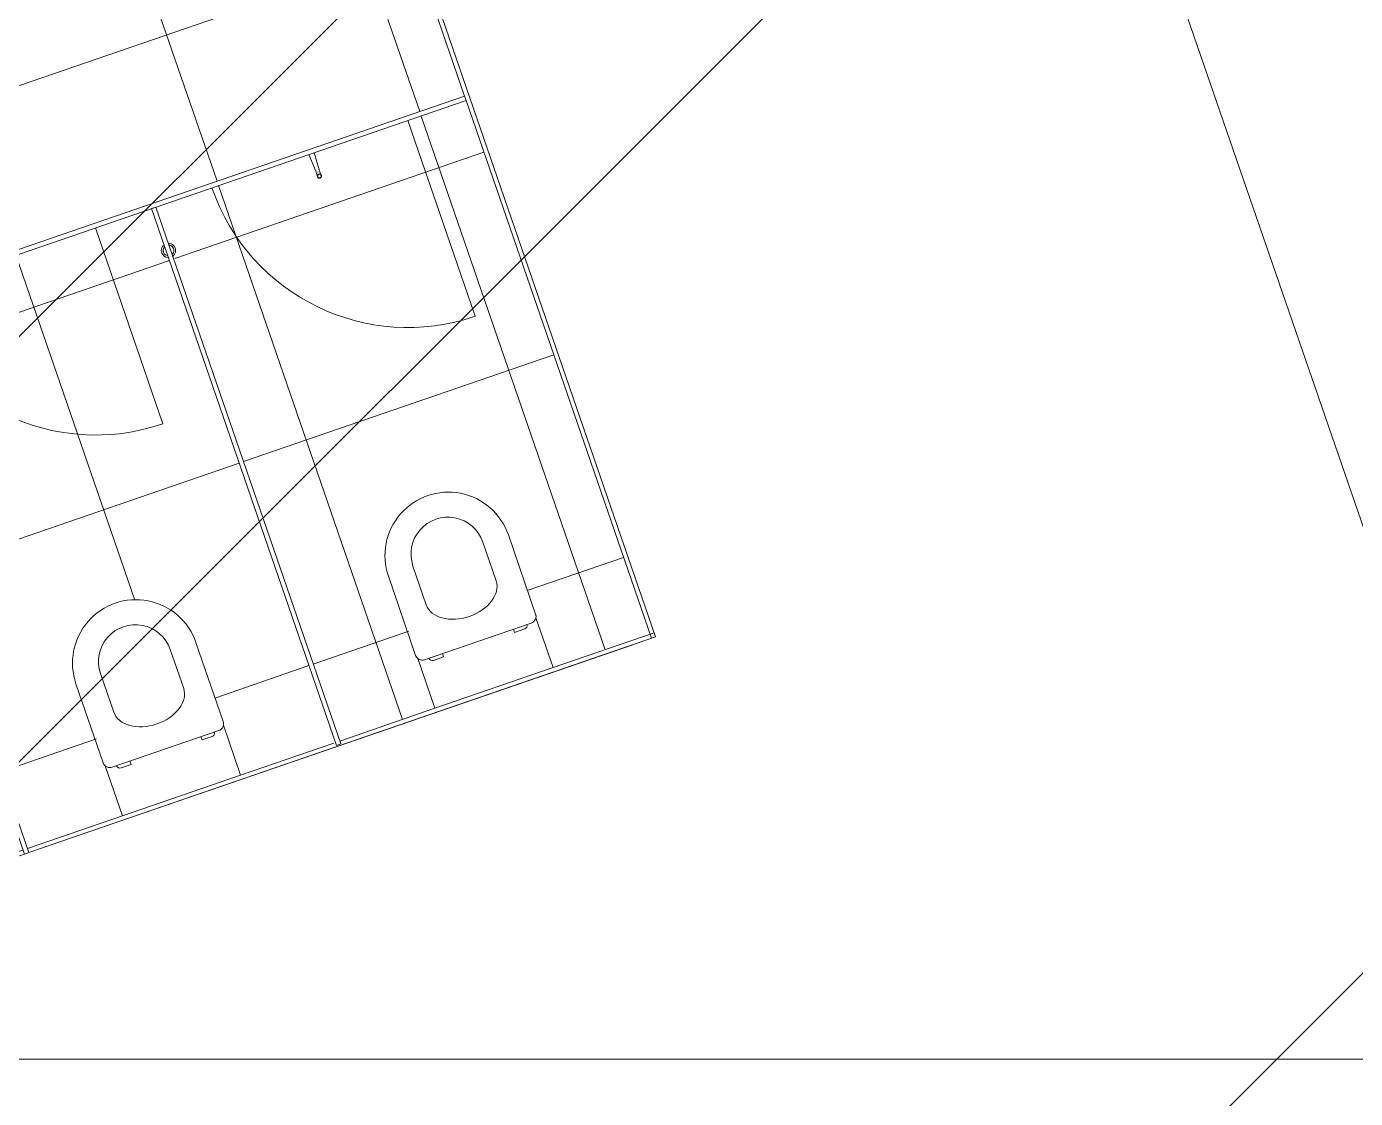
# Model space of a CAD drawing. Header units: millimetres. Extents: x 674 to 609626, y -20132 to 4061356.
# Drawn here: x 445285 to 449005, y 3969737 to 3972739 of the extents above; entities that cross this region are included whole.
import ezdxf

# ---------------------------------------------------------------- set-up
doc = ezdxf.new("R2010")
doc.units = ezdxf.units.MM
for name, color, linetype, lineweight in [('A-000-M_MASS', 13, 'Continuous', 25), ('A-230-H-FLOOR', 190, 'Continuous', 13), ('A-230-M_FLOOR', 192, 'Continuous', 13), ('A-700-M_FFE', 30, 'Continuous', 13), ('M-520-M_DRAINAGE_FW', 2, 'Continuous', 13), ('Z-030-M_GRID', 191, 'Continuous', 13), ('Z-060-M_DETAIL', 92, 'Continuous', 25)]:
    doc.layers.add(name, color=color, linetype=linetype, lineweight=lineweight)

# ---------------------------------------------------------------- blocks, each defined once
blk = doc.blocks.new('WALL_FINISH - M-TIL2 Wall Tile-2622321-S0_021 - ROOF LOADING PLAN')
at = {"layer": 'A-000-M_MASS', "lineweight": 5}
for p, q in [((4960.323275124011, 0), (0, 0)), ((4960.323275123456, -12.00000000020518), (4960.323275124011, 0)), ((1618.340338514298, -12.00000000001841), (3354.033740765561, -12.00000000011541)), ((3367.034033955535, -12.00000000011614), (4960.323275123456, -12.00000000020518))]:
    blk.add_line(p, q, dxfattribs=at)
blk = doc.blocks.new('WALL_FINISH - M-TIL2 Wall Tile-2622452-S0_021 - ROOF LOADING PLAN')
at = {"layer": 'A-000-M_MASS', "lineweight": 5}
for p, q in [((1855.485691084693, 0), (0, 0)), ((0, 0), (0, -12.00000000020518)), ((2780.483427933081, 0), (1868.499902911322, 0)), ((3723.988489281868, 0), (2793.499902910792, 0)), ((3723.988489281591, -12.00000000075961), (3723.988489281868, 0)), ((0, -12.00000000020518), (299.0540436526551, -12.0000000002497)), ((648.9720797255596, -12.0000000003018), (930.4999029114638, -12.00000000034372)), ((948.5027947689748, -12.00000000034639), (1224.054043653199, -12.00000000038742)), ((1573.972079726103, -12.00000000043952), (1855.499902911425, -12.00000000048143)), ((1868.499902911295, -12.00000000048336), (2149.054043652309, -12.00000000052513)), ((2498.972079725213, -12.00000000057723), (2780.499902910893, -12.00000000061914)), ((2793.499902910763, -12.00000000062108), (3073.617394767716, -12.00000000066278)), ((3423.535430840621, -12.00000000071488), (3723.988489281591, -12.00000000075961))]:
    blk.add_line(p, q, dxfattribs=at)
blk = doc.blocks.new('766100W_BK_File_Rfa_149477_ori_2017Feb14134504 - Liano-2527012-S0_021 - ROOF LOADING PLAN')
at = {"layer": 'M-520-M_DRAINAGE_FW', "lineweight": 5}
for p, q in [((-2381228.84784911, 3975037.560189511), (-2381559.701852155, 3974923.638020297)), ((-2381180.780609102, 3974897.962788218), (-2381228.84784911, 3975037.560189511)), ((-2381559.701852155, 3974923.638020297), (-2381511.634612147, 3974784.040619004)), ((-2381200.23906889, 3974901.670403918), (-2381498.583772737, 3974798.942084105)), ((-2381253.243517683, 3974893.527489769), (-2381224.852247398, 3974903.303388105)), ((-2381250.131970375, 3974884.490900229), (-2381253.243517683, 3974893.527489769)), ((-2381098.636414278, 3974667.831029941), (-2381174.89799257, 3974889.310735167)), ((-2381451.802418559, 3974825.158177333), (-2381480.193688845, 3974815.382278997)), ((-2381448.690871251, 3974816.121587794), (-2381451.802418559, 3974825.158177333)), ((-2381510.943441487, 3974773.601007786), (-2381434.681863195, 3974552.12130256)), ((-2381204.866700253, 3974747.695557876), (-2381167.507445836, 3974639.196404812)), ((-2381400.21916226, 3974680.698000003), (-2381362.782442271, 3974571.961619262))]:
    blk.add_line(p, q, dxfattribs=at)
for centre, radius, start, end in [((-2381221.620537299, 3974893.917820481), 9.926370422550589, 21.13088672628241, 109.0000000011673), ((-2381193.748365105, 3974882.820031383), 19.93654384134181, 18.99999999941838, 109.0000000004155), ((-2381193.748365105, 3974882.820031383), 19.93654384134181, 18.99999999941838, 49.4243439307672), ((-2381476.961978746, 3974805.996711374), 9.92637042299088, 109.0000000004777, 196.8691132685282), ((-2381492.093068952, 3974780.09171157), 19.9365438411902, 108.9999999992843, 198.9999999992839), ((-2381492.093068952, 3974780.09171157), 19.93654384148588, 168.5756560680164, 198.9999999996877), ((-2381266.659138736, 3974609.97616625), 177.7043082968852, 198.999999999743, 18.99999999979223), ((-2381265.144361066, 3974605.577318822), 103.2628207946284, 198.998012770434, 18.99999999992569)]:
    blk.add_arc(centre, radius, start, end, dxfattribs=at)
blk.add_ellipse((-2381302.502048907, 3974714.077011302), major_axis=(97.63534865359966, 33.61854657385707), ratio=0.6778928042420983, start_param=7.848350540910093e-12, end_param=3.137976859509202, dxfattribs=at)
blk = doc.blocks.new('MTL_HEAVY-DUTY ROBE HOOK - B-2116 - MTL_HEAVY-DUTY ROBE HOOK - B-2116-V109-S0_021 - ROOF LOADING PLAN')
at = {"layer": 'A-700-M_FFE', "lineweight": 5}
for p, q in [((-7.876668760130315, -12.19990265254664), (-5.078251092100254, -62.11626142454607)), ((5.078251090159756, -62.11626142454607), (7.876643667604004, -12.20035020201631)), ((-5.000000000969112, -64.91003755524407), (-5.000000000969112, -66.99999999480433)), ((-5.000000000969112, -66.99999999480433), (-5.000000000951786, -68.99999999480387)), ((1.000000000000043, -67), (-1.000000000000043, -67)), ((1.000000000000043, -67), (-1.000000000000043, -67)), ((4.99999999904594, -66.99999999480433), (4.99999999904594, -64.91003755524407)), ((4.99999999904594, -68.99999999473458), (4.99999999904594, -66.99999999480433))]:
    blk.add_line(p, q, dxfattribs=at)
at = {"layer": 'A-700-M_FFE', "lineweight": 5, "flags": 128}
for points in [[(-9.702489478513598e-10, -72.99999999476832), (-5.196152423670083, -75.99999999475031), (-5.196152423670083, -81.99999999474895), (-9.702489478513598e-10, -84.99999999476559)], [(-5.000000000969112, -64.91003755524407), (-5.03992413104279, -62.91409722009266), (-5.078251092100254, -62.11626142454607)], [(-5.000000000951786, -78.99200106135677), (-5.000000000969112, -78.96801705780891), (-5.000000000969112, -78.92808635331103), (-5.000000000969112, -78.87227282849945), (-5.000000000969112, -78.80066577316711), (-5.000000000969112, -78.71337974329053), (-5.000000000969112, -78.61055437786062), (-5.000000000969112, -78.49235417558684), (-5.000000000969112, -78.3589682315439), (-5.000000000969112, -78.2106099348006), (-5.000000000969112, -78.04751662696154), (-5.000000000969112, -77.86994922255717), (-5.000000000986438, -77.67819179155958), (-5.000000000951786, -77.47255110489014), (-5.000000000969112, -77.25335614385467), (-5.000000000951786, -77.02095757361022), (-5.000000000986438, -76.77572718229176), (-5.000000000969112, -76.51805728618038), (-5.000000000969112, -76.24836010216005), (-5.000000000969112, -75.96706708826024), (-5.000000000951786, -75.67462825315052), (-5.000000000969112, -75.37151143677029), (-5.000000000951786, -75.05820156122728), (-5.000000000969112, -74.73519985549929), (-5.000000000969112, -74.40302305341957), (-5.000000000969112, -74.06220256709393), (-5.000000000969112, -73.71328363651229), (-5.000000000969112, -73.35682445753729), (-5.000000000969112, -72.99339528882493), (-5.000000000969112, -72.62357753951328), (-5.000000000969112, -72.24796283913493), (-5.000000000969112, -71.86715209110444), (-5.000000000969112, -71.48175451127099), (-5.000000000951786, -71.09238665368449), (-5.000000000969112, -70.699671423783), (-5.000000000969112, -70.30423708212048), (-5.000000000969112, -69.90671623943126), (-5.000000000969112, -69.50774484410613), (-5.000000000969112, -69.10796116533666), (-5.000000000951786, -68.99999999480387)], [(-9.702489478513598e-10, -84.99999999476559), (5.196152421764237, -81.99999999474895), (5.196152421746911, -75.99999999478496), (-9.702489478513598e-10, -72.99999999476832)], [(5.078251090159756, -62.11626142454607), (5.00639138037277, -64.11130727357431), (4.99999999904594, -64.91003755524407)], [(4.99999999904594, -68.99999999473458), (4.999999999028614, -69.39989333661906), (4.99999999904594, -69.79914693446426), (4.999999999028614, -70.19712206767026), (4.999999999028614, -70.59318206088729), (4.999999999028614, -70.98669330270778), (4.999999999028614, -71.37702625905676), (4.999999999028614, -71.76355648041427), (4.999999999028614, -72.14566560089443), (4.999999999028614, -72.52274232751834), (4.999999999028614, -72.89418341784376), (4.999999999028614, -73.25939464543217), (4.99999999904594, -73.61779175017291), (4.999999999028614, -73.96880137322205), (4.999999999028614, -74.31186197399157), (4.999999999028614, -74.64642472870382), (4.999999999028614, -74.9719544083976), (4.999999999028614, -75.28793023496483), (4.99999999904594, -75.59384671449052), (4.999999999028614, -75.88921444588595), (4.99999999904594, -76.17356090377562), (4.999999999028614, -76.44643119449438), (4.999999999028614, -76.70738878373959), (4.999999999028614, -76.95601619511562), (4.999999999028614, -77.1919156778038), (4.99999999904594, -77.41470984287244), (4.999999999028614, -77.62404226718745), (4.99999999904594, -77.81957806360697), (4.99999999904594, -78.00100441655869), (4.999999999028614, -78.16803108248041), (4.99999999904594, -78.3203908544654), (4.999999999011289, -78.45783998927583), (4.999999999028614, -78.58015859762536), (4.999999999028614, -78.6871509959985), (4.999999999028614, -78.77864601910524), (4.999999999028614, -78.8544972946349), (4.99999999904594, -78.91458347670486), (4.999999999028614, -78.958808440153), (4.999999999011289, -78.98710143449534), (4.999999999028614, -78.99941719706403)], [(-9.702489478513598e-10, -83.99999999478314), (-0.199946671895168, -83.99600052806072), (-0.3995734708177679, -83.98400852630412), (-0.5985610374207682, -83.96404317403785), (-0.7965910340466053, -83.93613641161474), (-0.9933466549395235, -83.9003328839659), (-1.188513133096694, -83.85668986901028), (-1.381778243792769, -83.80527718631265), (-1.572832804067502, -83.74617708519308), (-1.761371167327479, -83.67948411315429), (-1.947091712507518, -83.60530496476531), (-2.129697326301721, -83.5237583108631), (-2.308895878672093, -83.43497460866092), (-2.484400690179336, -83.3390958931448), (-2.655930990581419, -83.23627554982741), (-2.823212367954875, -83.12667806930968), (-2.98597720776711, -83.01047878417012), (-3.143965121050724, -82.88786358852822), (-3.296923360813571, -82.7590286404552), (-3.444607226511289, -82.62418004847969), (-3.586780455456119, -82.48353354149513), (-3.723215600815502, -82.33731412397492), (-3.853694395455432, -82.18575571576748), (-3.97800810114345, -82.02910077803062), (-4.095957842487542, -81.86759992513198), (-4.207354925004529, -81.70151152410945), (-4.312021137179364, -81.5311012809293), (-4.409789035406448, -81.3566418156558), (-4.500502211847652, -81.17841222615098), (-4.584015544843169, -80.99669764182946), (-4.660195430801013, -80.8117887671563), (-4.728919998223546, -80.62398141693248), (-4.790079302415643, -80.43357604291724), (-4.843575501567557, -80.2408772530005), (-4.889323013138255, -80.04619332424191), (-4.927248650903084, -79.84983570929117), (-4.957291741920744, -79.65211853844258), (-4.979404223662141, -79.45335811708064), (-4.993550720850635, -79.25387241945273), (-4.999708602117653, -79.05398058005066), (-5.000000000969112, -78.99999999476695)], [(4.99999999904594, -78.99999999476695), (4.99600053234085, -79.19994666570919), (4.98400853054959, -79.3995734646318), (4.964043178300654, -79.59856103121747), (4.936136415912188, -79.79659102782598), (4.900332888228696, -79.99334664873622), (4.856689873290406, -80.18851312692804), (4.805277190575453, -80.38177823757215), (4.746177089438561, -80.57283279784689), (4.679484117434413, -80.76137116114151), (4.605304969028111, -80.94709170630422), (4.523758315125906, -81.12969732009843), (4.434974612923725, -81.30889587245147), (4.339095897407605, -81.4844006840107), (4.236275554090208, -81.65593098437812), (4.126678073572475, -81.82321236175157), (4.010478788467572, -81.98597720154649), (3.887863592791018, -82.14396511486476), (3.759028644718001, -82.29692335466225), (3.62418005272516, -82.44460722030799), (3.483533545757928, -82.58678044928747), (3.337314128237722, -82.72321559459488), (3.185755720030284, -82.8536943892348), (3.029100782258774, -82.97800809495747), (2.867599929394783, -83.09595783630157), (2.701511528372248, -83.20735491883589), (2.531101285174782, -83.31202113101072), (2.356641819901279, -83.40978902920315), (2.178412230413778, -83.50050220567901), (1.996697646074927, -83.58401553863987), (1.81178877140178, -83.66019542459772), (1.623981421229928, -83.72891999200293), (1.433576047197357, -83.79007929622968), (1.240877257297962, -83.84357549539891), (1.046193328487379, -83.88932300693496), (0.8498357135366404, -83.92724864471711), (0.6521185427227011, -83.95729173571745), (0.4533581213780963, -83.97940421744151), (0.2538724236808775, -83.99355071468199), (0.05398058433079313, -83.99970859596634), (-9.702489478513598e-10, -83.99999999478314)]]:
    blk.add_lwpolyline(points, dxfattribs=at)
at = {"layer": 'A-700-M_FFE', "lineweight": 5}
for start, end in [(89.99999999999993, 269.9999999999994), (269.9999999999993, 89.99999999999952)]:
    blk.add_arc((0, -78.99999999999999), 6.000000000000774, start, end, dxfattribs=at)
blk = doc.blocks.new('Toilet Partition - Toilet Partition-3201598-S0_021 - ROOF LOADING PLAN')
at = {"layer": 'A-700-M_FFE', "lineweight": 5}
for p, q in [((-1838.499999977484, -0.1688424013207911), (-1838.499999977488, -13.1688424010996)), ((1861.500754417439, -0.1688424024776992), (-1838.499999977484, -0.1688424013207911)), ((-1838.499999977489, -13.1688424010996), (1861.500754417435, -13.16884240225638)), ((-1085.999998947962, -13.16884240133751), (-1085.995878737424, -593.023959762407)), ((-906.9999999776384, -13.00593038498238), (-919.9999999775005, -13.00593038498676)), ((-919.9999999775005, -13.00593038498676), (-919.9999999769625, -1606.505930384163)), ((-906.9999999771002, -1606.505930384158), (-906.9999999776384, -13.00593038498238)), ((-160.999998948012, -13.16884240161056), (-160.9958787374742, -593.0239597575281)), ((18.00000002182536, -12.9993577155715), (5.000000021963368, -12.99935771557599)), ((5.000000021963368, -12.99935771557599), (5.000000022501248, -1606.499357714752)), ((18.00000002236307, -1606.499357714748), (18.00000002182536, -12.9993577155715)), ((764.000001051988, -13.16884240202337), (764.0041212625257, -593.0239597585232)), ((943.0000000217943, -12.99935771686878), (930.0000000219322, -12.99935771687315)), ((930.0000000219322, -12.99935771687315), (930.0000000224691, -1603.249696620451)), ((943.0000000223315, -1603.249696620446), (943.0000000217943, -12.99935771686878)), ((1688.9966342069, -13.16884240221215), (1689.000754417438, -593.0239597595184)), ((1861.500754417435, -13.16884240225655), (1861.500754417439, -0.1688424024776992)), ((-919.9999999769624, -1606.505930384163), (-906.9999999771002, -1606.505930384158)), ((5.000000022501384, -1606.499357714752), (18.00000002236307, -1606.499357714748)), ((930.0000000224692, -1603.249696620451), (943.0000000223315, -1603.249696620446))]:
    blk.add_line(p, q, dxfattribs=at)
for centre, radius, start, end in [((-1085.999999977488, -13.02395977733009), 579.9999999997187, 180.0146869382414, 270.0004071201062), ((-160.9999999775386, -13.02395977245127), 579.9999999997189, 180.014686938763, 270.0004071201062), ((764.0000000224612, -13.02395977344645), 579.9999999997189, 180.0146869386948, 270.0004071201063), ((1688.996633177374, -13.02395977444161), 579.999999999719, 180.0146869386217, 270.0004071201062), ((-913.1745671693869, -139.2908870687926), 19.99999999999998, 160.9999999999162, 250.9999999999155), ((-913.1745671693869, -139.2908870687926), 20.00000000000012, 115.9999999999159, 160.9999999999158), ((-913.1745671693869, -139.2908870687926), 15.00000000000001, 160.9999999999163, 235.9999999999154), ((-913.1745671693869, -139.2908870687926), 15.00000000000001, 160.9999999999166, 190.9999999999162), ((-913.1745671693869, -139.2908870687926), 15.00000000000013, 115.9999999999158, 160.9999999999157), ((-913.1745671693869, -139.2908870687926), 15.00000000000001, 145.9999999999162, 160.9999999999162), ((-913.1745671693869, -139.2908870687926), 10.00000000000001, 175.9999999999163, 190.999999999916), ((-913.1745671693869, -139.2908870687926), 9.99999999999997, 175.9999999999169, 190.9999999999164), ((-913.1745671693869, -139.2908870687926), 14.99999999999999, 115.9999999999161, 130.9999999999163), ((-913.1745671693869, -139.2908870687926), 19.99999999999999, 280.9999999999154, 340.9999999999154), ((-913.1745671693869, -139.2908870687926), 15.00000000000001, 340.9999999999156, 70.99999999991596), ((-913.1745671693869, -139.2908870687926), 15.00000000000001, 55.99999999991662, 70.999999999916), ((-913.1745671693869, -139.2908870687926), 20.00000000000002, 340.9999999999155, 70.99999999991586), ((-913.1745671693869, -139.2908870687926), 15.00000000000003, 295.9999999999155, 340.9999999999152), ((-913.1745671693869, -139.2908870687926), 15.00000000000001, 325.9999999999155, 340.9999999999156), ((-913.1745671693869, -139.2908870687926), 14.9999999999999, 340.999999999916, 10.99999999991632), ((11.50000002100251, -139.2843499211226), 20.00000000000001, 160.9999999999162, 250.9999999999156), ((11.50000002100251, -139.2843499211226), 20.00000000000001, 115.9999999999159, 160.9999999999159), ((11.50000002100251, -139.2843499211226), 15.00000000000001, 160.9999999999163, 250.9999999999156), ((11.50000002100251, -139.2843499211226), 15.00000000000001, 160.9999999999166, 250.9999999999161), ((11.50000002100251, -139.2843499211226), 15.00000000000001, 115.9999999999163, 160.9999999999163), ((11.50000002100251, -139.2843499211226), 14.99999999999999, 115.9999999999167, 160.9999999999166), ((11.50000002100251, -139.2843499211226), 15.00000000000001, 340.999999999916, 70.99999999991634), ((11.50000002100251, -139.2843499211226), 15.00000000000001, 55.99999999991677, 70.99999999991677), ((11.50000002100251, -139.2843499211226), 20.00000000000001, 340.9999999999156, 70.99999999991596), ((11.50000002100251, -139.2843499211226), 15.00000000000001, 295.9999999999154, 340.9999999999154), ((11.50000002100251, -139.2843499211226), 20.00000000000001, 295.9999999999154, 340.9999999999154), ((11.50000002100251, -139.2843499211226), 15.00000000000001, 340.9999999999165, 40.99999999991681), ((11.50000002100251, -139.2843499211226), 14.99999999999999, 325.9999999999159, 340.9999999999157), ((936.8264224791391, -139.2778127802565), 19.99999999999998, 160.9999999999162, 250.9999999999155), ((936.8264224791391, -139.2778127802565), 20.00000000000012, 115.9999999999159, 160.9999999999158), ((936.8264224791391, -139.2778127802565), 15.00000000000001, 160.9999999999163, 235.9999999999154), ((936.8264224791391, -139.2778127802565), 15.00000000000006, 160.9999999999165, 175.9999999999166), ((936.8264224791391, -139.2778127802565), 15.00000000000013, 115.9999999999158, 160.9999999999157), ((936.8264224791391, -139.2778127802565), 14.99999999999997, 145.9999999999162, 160.9999999999162), ((936.8264224791391, -139.2778127802565), 14.99999999999999, 115.9999999999161, 130.9999999999163), ((936.8264224791391, -139.2778127802565), 19.99999999999999, 280.9999999999154, 340.9999999999154), ((936.8264224791391, -139.2778127802565), 14.99999999999997, 340.9999999999156, 70.99999999991631), ((936.8264224791391, -139.2778127802565), 14.99999999999997, 55.99999999991654, 70.99999999991634), ((936.8264224791391, -139.2778127802565), 20.00000000000002, 340.9999999999155, 70.99999999991586), ((936.8264224791391, -139.2778127802565), 15.00000000000003, 295.9999999999155, 340.9999999999152)]:
    blk.add_arc(centre, radius, start, end, dxfattribs=at)
blk = doc.blocks.new('25021-APA-ZZ-ZZ-M3-AR-000001_V3_rvt-2-S0_021 - ROOF LOADING PLAN')
at = {"layer": 'A-230-H-FLOOR', "lineweight": 5}
h = blk.add_hatch(dxfattribs=at)
h.set_pattern_fill('FP_12', color=256, style=0, pattern_type=2)
h.set_pattern_definition([(289, (-2382147.748, 3976892.934), (567.31114535959, 195.3408926742941), []), (19, (-2382147.748, 3976892.934), (-195.340892674294, 567.3111453595901), [])])
h.paths.add_polyline_path([(-2382500.575663976, 3969810.37924103), (-2382493.531232799, 3969816.750988215), (-2382688.630135537, 3970383.359343769), (-2382696.889294314, 3970380.515421695), (-2382502.769632477, 3969816.750988215)])
h.paths.add_polyline_path([(-2383208.357096035, 3974546.349337308), (-2383208.331520936, 3974546.349337308), (-2382931.224181578, 3974641.771651745)])
h.paths.add_polyline_path([(-2383883.537354484, 3975646.468800211), (-2383871.577821489, 3975648.593431862), (-2383833.122265063, 3975536.911918997), (-2383844.863538104, 3975534.153429042), (-2383883.132795602, 3975645.292857538)])
h.paths.add_polyline_path([(-2385039.887682396, 3975248.287964048), (-2384965.018617356, 3975030.814694147), (-2384976.365048827, 3975026.908482059), (-2385051.234113866, 3975244.381751958), (-2385043.797150457, 3975246.942059703)])
h.paths.add_polyline_path([(-2384181.315128514, 3972751.793633242), (-2384194.120151621, 3972752.123381001), (-2384263.637947099, 3972954.013060323), (-2384252.291752472, 3972957.919958619), (-2384181.37981179, 3972751.981482777)])
h.paths.add_polyline_path([(-2383436.80542685, 3973135.079033051), (-2383424.103206707, 3973135.047748984), (-2383386.38941706, 3973025.518950854), (-2383397.812125335, 3973021.834262639), (-2383436.794654882, 3973135.047748984)])
h.paths.add_polyline_path([(-2383436.881109535, 3973135.047748984), (-2383436.901497924, 3973135.045953128), (-2383587.010662019, 3973083.35280639)])
h.paths.add_polyline_path([(-2382480.970262084, 3969817.129922271), (-2381422.572669759, 3970185.935455207), (-2381768.931461311, 3971191.834955335), (-2381812.029158386, 3971176.99488562), (-2381851.098143136, 3971290.456837086), (-2381815.916143113, 3971302.571250813), (-2381819.824535213, 3971313.91747372), (-2381686.603315589, 3971359.789218313), (-2381682.700471677, 3971348.441627068), (-2381669.650351381, 3971347.412991046), (-2381666.901663295, 3971339.43040547), (-2378168.483120831, 3972544.032822565), (-2378733.569620344, 3974185.163181275), (-2382168.048420824, 3973001.087556348), (-2382166.302757138, 3972996.017780886), (-2382175.840733999, 3972986.859677519), (-2382177.749083869, 3972979.38498268), (-2382293.879574312, 3972942.483899192), (-2382297.786553337, 3972950.742423253), (-2382304.068608732, 3972953.803572694), (-2382851.090958458, 3974529.743802988), (-2384459.595627211, 3973971.51970777), (-2384451.174583615, 3973947.063785871), (-2384464.36193446, 3973948.503868379), (-2384465.412603426, 3973948.503868379), (-2384578.874554629, 3973909.414686565), (-2384578.874554629, 3973903.092144668), (-2384588.740017115, 3973901.207527451), (-2384650.784889054, 3974081.39476021), (-2384639.431739603, 3974085.301658684), (-2384641.385005225, 3974090.974223013), (-2384527.924897701, 3974130.044375689), (-2384515.124642177, 3974096.353229633), (-2384515.27082528, 3974096.353229633), (-2384524.313808914, 3974137.659520576), (-2384517.598157421, 3974139.971851451), (-2384503.924574613, 3974112.951384103), (-2382449.84710796, 3974824.5806117), (-2382858.834236659, 3976012.365479698), (-2382722.679561774, 3976059.247293939), (-2382526.567668546, 3975489.697000378), (-2379538.568719865, 3976523.050322624), (-2380144.414814468, 3978282.555140783), (-2383704.223856448, 3977056.589013414), (-2383707.987518701, 3977067.519482267), (-2383719.333741608, 3977063.612664413), (-2384242.475468901, 3978570.235111211), (-2384458.800828367, 3978495.748316492), (-2384450.336195424, 3978471.165804856), (-2384733.991074091, 3978373.493342982), (-2384742.456401055, 3978398.077870153), (-2385596.438203005, 3978104.028354496), (-2385577.728006512, 3978049.691252572), (-2385315.351483358, 3978116.801534575), (-2385289.046750516, 3978113.400886404), (-2385267.240800499, 3978105.103063061), (-2385232.502216013, 3978073.940541599), (-2385230.639175636, 3978071.759201582), (-2385207.620998197, 3978014.47073214), (-2385110.669129469, 3977723.340888507), (-2385117.145942319, 3977680.603456137), (-2385118.983072509, 3977674.531356732), (-2385131.896051782, 3977653.181471914), (-2385149.692509734, 3977635.692941391), (-2385176.521261598, 3977620.923175085), (-2385397.752377476, 3977527.016137832), (-2385381.118998857, 3977478.710413747), (-2385176.521261598, 3977549.159064303), (-2384453.559131305, 3975450.165242146), (-2384453.71161209, 3975450.322556813), (-2385130.853178719, 3977416.839067567), (-2385119.506983572, 3977420.745966042), (-2384442.311192389, 3975466.7633965), (-2384214.302290908, 3975547.373099029), (-2384211.632988095, 3975552.522727986), (-2384109.182739827, 3975583.569498659), (-2384103.073809397, 3975583.569498659), (-2383887.444413555, 3975657.814940057), (-2383883.537354484, 3975646.468800211), (-2383905.267202597, 3975638.97036346), (-2383865.943682068, 3975525.611554122), (-2383844.46846021, 3975533.006066009), (-2383840.561642356, 3975521.659843102), (-2384870.748781424, 3975162.567989911), (-2384843.447314314, 3975083.276943644), (-2384854.793564955, 3975079.370206335), (-2384830.054069272, 3975007.478796419), (-2384943.51634369, 3974968.407089029), (-2385723.565276087, 3977233.882222687), (-2385561.539159719, 3977291.793251988), (-2385575.271728792, 3977331.672767603), (-2385587.563440201, 3977327.43502166), (-2385730.165234538, 3977741.571144514), (-2385717.878288052, 3977745.803617862), (-2385858.256839716, 3978140.773134448), (-2386329.031885917, 3977978.672286393), (-2386332.938703773, 3977990.018509307), (-2386345.630151947, 3977990.018509307), (-2386383.353105213, 3978099.57392052), (-2387495.31091954, 3977716.784817453), (-2387456.257287367, 3977603.359100413), (-2387467.601478176, 3977599.458715941), (-2387467.601478176, 3977586.767236731), (-2388018.314595023, 3977392.767128672), (-2388004.241603725, 3977363.908550911), (-2388000.630562613, 3977359.839032961), (-2387969.852457877, 3977258.166712446), (-2387969.852457877, 3977252.023028306), (-2387174.796821761, 3974943.014378705), (-2387138.867115887, 3974955.385968574), (-2387115.75913553, 3974891.953288318), (-2387064.887743804, 3974909.469713216), (-2387056.748539942, 3974885.831748826), (-2387108.7520616, 3974867.925500331), (-2386787.253509074, 3973934.225906927), (-2386821.901390055, 3973921.203180749), (-2386329.033429169, 3972477.37862987), (-2386336.552682609, 3972474.789543278), (-2386834.529437853, 3973921.482037888), (-2386826.498598064, 3973925.3397818), (-2387147.704934555, 3974854.512950555), (-2387198.576326282, 3974836.996525658), (-2387206.715530143, 3974860.634490048), (-2387154.712008486, 3974878.540738543), (-2387180.754535228, 3974940.962973446), (-2387186.143044668, 3974939.107560852), (-2387178.003840806, 3974915.469596461), (-2387234.734955342, 3974895.935507194), (-2386899.399756252, 3973922.051374327), (-2386842.668641716, 3973941.585463594), (-2386329.033429169, 3972449.880492158), (-2386417.912188713, 3972419.277081013), (-2386115.77870664, 3971541.837989648), (-2386014.22811522, 3971572.439254002), (-2385426.923503225, 3969874.915283336), (-2384001.738913618, 3969874.915283336), (-2384001.738913618, 3969885.838033122), (-2383563.738913618, 3969885.838033122), (-2383563.738913618, 3969874.915283336), (-2383303.43997849, 3969874.915283336), (-2383303.43997849, 3970096.477533432), (-2383291.439978491, 3970096.477533432), (-2383291.439978491, 3970109.168981606), (-2383272.552423971, 3970115.672488175), (-2384276.741073008, 3973031.995792798), (-2384163.2783176, 3973071.065053516), (-2384138.535430859, 3972999.208149781), (-2384127.189235274, 3973003.112438882), (-2384094.634994167, 3972921.261596362), (-2383440.712244703, 3973146.425255959), (-2383397.812125335, 3973008.894317144), (-2383433.169972173, 3972996.719353104), (-2383430.098644642, 3972983.569087555), (-2383532.549143573, 3972952.523034502), (-2383535.620220443, 3972961.442089356), (-2383575.268583148, 3972943.419723089), (-2382887.589604655, 3970946.255466538), (-2382846.380726653, 3970960.444821147), (-2382842.473908799, 3970949.096649613), (-2382662.352955731, 3971011.118697735), (-2382623.283971747, 3970897.656746002), (-2382847.566550126, 3970818.113947046), (-2382793.616256839, 3970664.495869411), (-2382786.300581876, 3970667.014916456), (-2382839.307387945, 3970808.266380038), (-2382842.275241604, 3970807.244442506), (-2382846.182140002, 3970818.590637678), (-2382808.361489424, 3970831.613632339), (-2382804.454591026, 3970820.267437165), (-2382824.054374918, 3970813.518534726), (-2382774.954386729, 3970670.921814931), (-2382768.59717308, 3970673.110829662), (-2382670.924711206, 3970389.455950995), (-2382677.283940389, 3970387.266242244), (-2382496.668846123, 3969862.721920802)])
h.paths.add_polyline_path([(-2381147.841146199, 3969832.004001216), (-2380875.103340645, 3969925.915158857), (-2381014.563480543, 3970341.103156202), (-2381005.314775468, 3970406.58412351), (-2380997.011625309, 3970431.399623536), (-2380971.407194928, 3970470.083698067), (-2380929.053197175, 3970504.616857738), (-2380895.146914701, 3970521.521906577), (-2380849.688076925, 3970530.770611652), (-2380794.263504563, 3970524.886729258), (-2380759.391609592, 3970513.218756418), (-2380720.707535061, 3970487.614326037), (-2380689.968502626, 3970452.870170235), (-2380669.26932655, 3970411.354045811), (-2380544.249337589, 3970039.837328077), (-2380279.393045689, 3970131.034662932), (-2380747.082993658, 3971489.304897205), (-2380761.184458168, 3971495.839418597), (-2380765.087475393, 3971513.026707069), (-2380760.837706398, 3971529.251483565), (-2380794.263504563, 3971626.154751076), (-2381214.759519782, 3971479.581625318), (-2381204.362273135, 3971432.147057659), (-2381209.753801589, 3971432.147057659), (-2381226.679676577, 3971477.261922619), (-2381662.669179592, 3971327.138663988), (-2381159.187288485, 3969864.954830466)])
h.paths.add_polyline_path([(-2380267.101304206, 3970135.26704894), (-2380000.911517844, 3970226.92354276), (-2380140.371657745, 3970642.111540106), (-2380131.12295267, 3970707.592507414), (-2380122.819802511, 3970732.408007439), (-2380097.21537213, 3970771.09208197), (-2380054.861374377, 3970805.625241641), (-2380020.955091903, 3970822.53029048), (-2379975.496254127, 3970831.778995555), (-2379919.660961986, 3970825.757688244), (-2379885.199786794, 3970814.227140321), (-2379846.515712263, 3970788.62270994), (-2379815.776679829, 3970753.878554138), (-2379795.077503752, 3970712.362429713), (-2379670.057514791, 3970340.845711978), (-2379404.78836326, 3970432.185205805), (-2379877.5771003, 3971790.876678175), (-2379891.719235924, 3971805.018813798), (-2379891.719235924, 3971846.335142874), (-2379919.660961986, 3971927.304557138), (-2380340.154848767, 3971780.732201837), (-2380329.75760212, 3971733.297634178), (-2380335.149130574, 3971733.297634178), (-2380352.075005562, 3971778.412461561), (-2380781.918724116, 3971630.405399864), (-2380745.720055765, 3971525.27683348), (-2380733.705189717, 3971521.285437544), (-2380726.695570774, 3971509.144421393), (-2380729.375062698, 3971477.80752682), (-2380544.249337589, 3970940.163382221)])
h.paths.add_polyline_path([(-2381405.974403732, 3970174.589989315), (-2381405.974403732, 3970176.236962657), (-2381406.034778736, 3970174.764574044)])
h.paths.add_polyline_path([(-2379392.496621777, 3970436.417591813), (-2379126.306835413, 3970528.074085634), (-2379265.766975316, 3970943.262082979), (-2379256.518270242, 3971008.743050287), (-2379243.614538551, 3971040.5092708), (-2379222.610689702, 3971072.242624844), (-2379187.866533899, 3971102.981657278), (-2379146.350409475, 3971123.680833354), (-2379100.891571699, 3971132.929538429), (-2379045.056279556, 3971126.908231118), (-2379010.595104366, 3971115.377683195), (-2378971.911029834, 3971089.773252814), (-2378933.932679099, 3971040.5092708), (-2378920.472821324, 3971013.512972587), (-2378795.452832363, 3970641.996254852), (-2378530.183680831, 3970733.335748679), (-2378997.878170427, 3972091.619172798), (-2379011.97841415, 3972098.153188522), (-2379015.881431375, 3972115.340476994), (-2379011.631662379, 3972131.56221373), (-2379045.056279556, 3972228.45510001), (-2379465.550177737, 3972081.88277836), (-2379455.15293109, 3972034.4482107), (-2379460.544459544, 3972034.4482107), (-2379477.470334532, 3972079.563000508), (-2379907.314041687, 3971931.555942736), (-2379867.224338496, 3971829.513711227), (-2379853.082202872, 3971809.307068146), (-2379861.460659375, 3971798.388051046), (-2379552.740207961, 3970901.798757887)])
h.paths.add_polyline_path([(-2378517.891939348, 3970737.568134686), (-2378251.702152979, 3970829.224628509), (-2378391.162292887, 3971244.412625854), (-2378381.913587812, 3971309.893593162), (-2378364.520765985, 3971348.442089041), (-2378348.006007272, 3971373.393167719), (-2378313.261851469, 3971404.132200154), (-2378271.745727045, 3971424.831376229), (-2378226.286889269, 3971434.080081304), (-2378164.249834274, 3971425.98369317), (-2378135.990421936, 3971416.52822607), (-2378097.306347405, 3971390.92379569), (-2378062.709514427, 3971348.442089041), (-2378045.868138894, 3971314.663515462), (-2377920.848149933, 3970943.146797725), (-2377650.778444726, 3971040.5092708), (-2378164.249834274, 3972531.738465698), (-2378590.947635195, 3972383.039535802), (-2378580.550388548, 3972335.604968143), (-2378585.941917002, 3972335.604968143), (-2378602.867791989, 3972380.712806557), (-2379032.709359257, 3972232.706485607), (-2378992.313145854, 3972130.776707843), (-2378977.489526756, 3972111.458191318), (-2378980.16901868, 3972080.118256985), (-2378534.914008014, 3970787.003811666)])
h.paths.add_polyline_path([(-2377634.180178698, 3971029.164058814), (-2377634.180178698, 3971029.365933352), (-2377634.180178698, 3971029.185457801)])
h.paths.add_polyline_path([(-2381204.362273135, 3971432.147057659), (-2381219.942770767, 3971479.581625318), (-2381225.740441847, 3971477.585327073), (-2381215.982459681, 3971456.845205288)])
h.paths.add_polyline_path([(-2380329.75760212, 3971733.297634178), (-2380345.337990618, 3971780.732201837), (-2380351.135755617, 3971778.735871253), (-2380341.377788666, 3971757.995781808)])
h.paths.add_polyline_path([(-2379455.15293109, 3972034.4482107), (-2379470.733210461, 3972081.88277836), (-2379476.531069373, 3972079.886415438), (-2379466.773117635, 3972059.14635833)])
h.paths.add_polyline_path([(-2378580.550388548, 3972335.604968143), (-2378596.110479607, 3972383.039535802), (-2378601.92571225, 3972381.037190625), (-2378592.170575094, 3972360.303115773)])
h.paths.add_polyline_path([(-2383443.672789799, 3972968.318927738), (-2383444.584002287, 3972947.821843284), (-2383455.597537194, 3972943.419723089), (-2383447.920952803, 3972959.44864508)])
h.paths.add_polyline_path([(-2383465.844976629, 3972923.671485133), (-2383505.828773682, 3972937.421434939), (-2383509.859090091, 3972945.529156927), (-2383443.672789799, 3972968.318927738), (-2383465.683297538, 3972923.997053288)])
h.paths.add_polyline_path([(-2382184.102153855, 3973010.554629351), (-2382184.010511257, 3973010.586191175), (-2382203.72377855, 3973067.539965228)])
h.paths.add_polyline_path([(-2382172.664545449, 3973014.493755701), (-2381300.061291609, 3973315.013905086), (-2381341.364686253, 3973417.715376481), (-2381353.303199401, 3973430.690015846), (-2381347.23906279, 3973452.018951304), (-2381818.946361882, 3974821.663611311), (-2381806.654898951, 3974825.896806205), (-2381333.467091958, 3973451.953358061), (-2381321.28881751, 3973447.382908781), (-2381315.088438478, 3973441.290615296), (-2381320.266310007, 3973413.623697821), (-2381287.762894073, 3973319.249488266), (-2380455.264840749, 3973605.962837758), (-2380489.689339168, 3973705.937605157), (-2380496.269146156, 3973706.015035514), (-2380508.55002809, 3973726.860698791), (-2380502.124898862, 3973742.045373598), (-2380974.149911658, 3975112.568274252), (-2381224.941031259, 3975026.213966606), (-2381089.387709206, 3974622.37219217), (-2381098.63641428, 3974556.891224863), (-2381116.694784833, 3974517.337194547), (-2381132.543994821, 3974493.391650305), (-2381167.288150623, 3974462.652617871), (-2381208.804275048, 3974441.953441795), (-2381254.263112823, 3974432.704736721), (-2381300.56671928, 3974435.536786614), (-2381344.559580157, 3974450.256591956), (-2381383.243654688, 3974475.861022336), (-2381417.339146688, 3974517.337194547), (-2381434.681863198, 3974552.121302564), (-2381559.701852157, 3974910.946572123), (-2382690.135039895, 3974517.337194547), (-2382177.749083869, 3973029.260327486)])
h.paths.add_polyline_path([(-2380991.404982784, 3973487.237532774), (-2380986.01345433, 3973487.237532774), (-2380979.784796238, 3973462.539385143)])
h.paths.add_polyline_path([(-2380442.96644385, 3973610.198420719), (-2379610.462981844, 3973896.91267483), (-2379648.265713633, 3973997.924424612), (-2379665.634811278, 3974014.990742637), (-2379658.470772976, 3974036.319678096), (-2380127.233052788, 3975397.413209179), (-2380114.941589858, 3975401.646404072), (-2379644.702122821, 3974036.263726739), (-2379633.620429387, 3974031.683635572), (-2379628.900818417, 3974019.864082025), (-2379632.907199337, 3974002.016103273), (-2379598.167367309, 3973901.147302761), (-2378737.802951276, 3974197.457667016), (-2379260.449695802, 3975702.642579472), (-2379521.349184416, 3975612.807681248), (-2379370.631806036, 3975164.926289476), (-2379379.88051111, 3975099.445322169), (-2379388.183661271, 3975074.629822142), (-2379413.788091651, 3975035.945747612), (-2379448.532247454, 3975005.206715177), (-2379490.048371878, 3974984.507539101), (-2379552.740207961, 3974976.312849357), (-2379598.167367309, 3974983.563709395), (-2379625.803676988, 3974992.810689262), (-2379664.487751518, 3975018.415119642), (-2379696.420650087, 3975055.553800463), (-2379715.925960028, 3975094.675399869), (-2379856.110005314, 3975497.540286766), (-2380380.122259323, 3975317.108398008), (-2380244.56893727, 3974913.26662357), (-2380253.817642345, 3974847.785656264), (-2380262.120792505, 3974822.970156237), (-2380287.725222885, 3974784.286081705), (-2380330.079220637, 3974749.752922035), (-2380363.985503112, 3974732.847873196), (-2380409.444340888, 3974723.599168121), (-2380455.747947344, 3974726.431218015), (-2380499.740808222, 3974741.151023355), (-2380538.424882752, 3974766.755453736), (-2380570.566407909, 3974804.312574757), (-2380589.863091263, 3974843.015733964), (-2380714.883080222, 3975201.841003526), (-2380961.84453996, 3975116.80535352), (-2380486.262864188, 3973744.275701668), (-2380472.939539972, 3973736.738884907), (-2380472.939539972, 3973716.557953268), (-2380475.920273799, 3973705.880448185), (-2380456.48061419, 3973649.435644327)])
h.paths.add_polyline_path([(-2380093.171123207, 3973796.552798333), (-2380087.779594752, 3973796.552798333), (-2380081.550936661, 3973771.854650703)])
h.paths.add_polyline_path([(-2379183.566575689, 3974109.78497334), (-2379178.175047235, 3974109.78497334), (-2379171.946389143, 3974085.086825709)])
h.paths.add_polyline_path([(-2384198.058981359, 3975567.772973904), (-2384175.887111776, 3975612.420574054), (-2384135.903217022, 3975598.670908357), (-2384131.872843004, 3975590.563215008), (-2384176.832628038, 3975575.08196219)])
h.paths.add_polyline_path([(-2384198.058981359, 3975567.772973904), (-2384197.147373263, 3975588.27069959), (-2384176.832628038, 3975612.094999181), (-2384193.810902019, 3975576.643243662)])
h.paths.add_polyline_path([(-2382823.926965261, 3975947.846044236), (-2382710.475127999, 3975986.944402771), (-2382734.025784682, 3976042.649027912), (-2382843.581195899, 3976004.926074645), (-2382823.936802479, 3975947.874613591)])
h.paths.add_polyline_path([(-2379525.836404182, 3976522.931634758), (-2379525.862039692, 3976523.050322624), (-2379525.877271691, 3976523.050322624)])
h.paths.add_polyline_path([(-2383594.98588971, 3977107.934634241), (-2383594.8620749, 3977107.977276213), (-2383614.612990209, 3977164.933243937)])
h.paths.add_polyline_path([(-2383583.516109093, 3977111.884840739), (-2382710.916172974, 3977412.407183795), (-2382752.209880377, 3977515.108655191), (-2382764.148393524, 3977528.083294555), (-2382758.090793548, 3977549.412230013), (-2383233.575066293, 3978917.627378894), (-2384100.942072407, 3978614.598951776), (-2383590.759674029, 3977132.921680821)])
h.paths.add_polyline_path([(-2387985.648351114, 3977347.04306622), (-2387965.15126666, 3977346.131853731), (-2387941.326476663, 3977325.816397965), (-2387976.778068454, 3977342.794903215)])
h.paths.add_polyline_path([(-2387962.858580302, 3977280.856765928), (-2387985.648351114, 3977347.04306622), (-2387941.000908509, 3977324.870879389), (-2387954.750858315, 3977284.887082336)])
h.paths.add_polyline_path([(-2385547.437033492, 3977296.649295828), (-2385535.153953087, 3977300.878797214), (-2385831.859355767, 3978162.553965267), (-2385843.003882215, 3978154.978330662), (-2385548.239646393, 3977298.980091586)])
h.paths.add_polyline_path([(-2382698.608088197, 3977416.642766975), (-2381866.110034872, 3977703.356116467), (-2381900.534533293, 3977803.330883866), (-2381907.11434028, 3977803.408314224), (-2381919.395222214, 3977824.253977501), (-2381912.970092985, 3977839.438652308), (-2382384.995105782, 3979209.81689138), (-2382635.756138147, 3979123.4729436), (-2382500.202816093, 3978719.631169162), (-2382509.451521168, 3978654.150201856), (-2382527.508051521, 3978614.598951776), (-2382543.359101709, 3978590.650627297), (-2382578.103257512, 3978559.911594863), (-2382619.619381936, 3978539.212418788), (-2382665.078219711, 3978529.963713713), (-2382711.381826167, 3978532.795763607), (-2382755.374687045, 3978547.515568948), (-2382794.058761576, 3978573.119999328), (-2382828.155639751, 3978614.598951776), (-2382845.496970085, 3978649.380279556), (-2382970.516959045, 3979008.205549118), (-2383216.013147413, 3978918.972604161), (-2382744.312286081, 3977549.34663677), (-2382732.134011634, 3977544.77618749), (-2382725.933632602, 3977538.683894004), (-2382731.111504131, 3977511.01697653), (-2382712.121635613, 3977455.878181648)])
h.paths.add_polyline_path([(-2385472.387939767, 3977447.283997157), (-2385468.828932827, 3977449.606441997), (-2385473.187621655, 3977449.606441997)])
h.paths.add_polyline_path([(-2385454.786003567, 3977453.344829837), (-2385392.465221765, 3977474.803595894), (-2385408.825403565, 3977522.315917118), (-2385468.577345716, 3977493.397795726)])
h.paths.add_polyline_path([(-2382402.235074405, 3977584.491055182), (-2382396.84354595, 3977584.491055182), (-2382390.614887859, 3977559.792907552)])
h.paths.add_polyline_path([(-2381853.811637973, 3977707.591699428), (-2381021.308175968, 3977994.305953539), (-2381059.110907757, 3978095.317703322), (-2381076.480005402, 3978112.384021346), (-2381069.315967099, 3978133.712956805), (-2381538.078246912, 3979494.806487888), (-2381525.786783982, 3979499.039682782), (-2381055.547316945, 3978133.657005449), (-2381044.465623511, 3978129.076914282), (-2381038.265244479, 3978122.984620796), (-2381043.752393461, 3978099.409381983), (-2381009.012561433, 3977998.54058147), (-2380148.648599638, 3978294.850945726), (-2380671.250764728, 3979799.906390117), (-2380932.150594526, 3979710.071374416), (-2380781.433216147, 3979262.189982647), (-2380790.681921221, 3979196.709015341), (-2380798.985071382, 3979171.893515314), (-2380824.589501762, 3979133.209440783), (-2380859.333657565, 3979102.470408348), (-2380900.84978199, 3979081.771232273), (-2380946.308619765, 3979072.522527198), (-2381009.012561433, 3979080.842052492), (-2381045.713461129, 3979096.10308369), (-2381075.289161629, 3979115.678812813), (-2381106.028194063, 3979150.422968617), (-2381126.727370139, 3979191.939093041), (-2381266.911415424, 3979594.803979935), (-2381790.941713194, 3979414.365878214), (-2381655.38839114, 3979010.524103777), (-2381664.637096215, 3978945.04313647), (-2381673.770934121, 3978918.972604161), (-2381698.544676756, 3978881.543561912), (-2381733.288832558, 3978850.804529477), (-2381774.804956983, 3978830.105353402), (-2381820.263794758, 3978820.856648327), (-2381866.567401215, 3978823.688698221), (-2381910.560262091, 3978838.408503562), (-2381949.244336623, 3978864.012933942), (-2381979.983369057, 3978898.757089745), (-2382000.682545132, 3978940.27321417), (-2382125.702534092, 3979299.098483732), (-2382372.645194292, 3979214.069306927), (-2381897.108058312, 3977841.668980377), (-2381883.784734096, 3977834.132163616), (-2381883.784734096, 3977813.951231977), (-2381886.765467922, 3977803.273726895), (-2381867.325808313, 3977746.828923035)])
h.paths.add_polyline_path([(-2381494.546121569, 3977897.062270906), (-2381489.154593115, 3977897.062270906), (-2381482.925935023, 3977872.364123276)])
h.paths.add_polyline_path([(-2385667.69181363, 3978014.487632082), (-2385665.05549444, 3978019.450306305), (-2385667.700791378, 3978014.513705357)])
h.paths.add_polyline_path([(-2385653.161656474, 3978029.469558873), (-2385589.346974531, 3978046.576525756), (-2385611.691324388, 3978098.776283615), (-2385668.474243816, 3978073.940541599), (-2385655.745936847, 3978036.974854045)])
h.paths.add_polyline_path([(-2380549.036795697, 3978222.657287285), (-2380543.645267243, 3978222.657287285), (-2380537.416609151, 3978197.959139655)])
at = {"layer": 'A-230-M_FLOOR', "lineweight": 5}
for p, q in [((-2377634.118034393, 3971029.185457797), (-2379245.167936167, 3975707.894622588)), ((-2379388.576366375, 3970425.049118594), (-2377697.775519858, 3971007.26541585))]:
    blk.add_line(p, q, dxfattribs=at)
at = {"layer": 'A-000-M_MASS', "color": 253, "lineweight": 5}
for name, p, rotation in [('WALL_FINISH - M-TIL2 Wall Tile-2622321-S0_021 - ROOF LOADING PLAN', (-2379249.103472892, 3975719.240845494), 289.000000000038), ('WALL_FINISH - M-TIL2 Wall Tile-2622452-S0_021 - ROOF LOADING PLAN', (-2377634.180178696, 3971029.163047889), 199.0000000000399)]:
    blk.add_blockref(name, p, dxfattribs=dict(at, rotation=rotation))
at = {"layer": 'A-700-M_FFE', "color": 253, "lineweight": 5}
for name, p, rotation in [('Toilet Partition - Toilet Partition-3201598-S0_021 - ROOF LOADING PLAN', (-2379928.620731783, 3971938.147101054), 18.99999999995193), ('MTL_HEAVY-DUTY ROBE HOOK - B-2116 - MTL_HEAVY-DUTY ROBE HOOK - B-2116-V109-S0_021 - ROOF LOADING PLAN', (-2378600.775133703, 3972394.336472608), 19.00162776531527)]:
    blk.add_blockref(name, p, dxfattribs=dict(at, rotation=rotation))
at = {"layer": 'M-520-M_DRAINAGE_FW', "color": 253, "lineweight": 5, "rotation": 180}
for p in [(-4759480.550020192, 7945866.784807171), (-4760355.154702622, 7945565.634264296)]:
    blk.add_blockref('766100W_BK_File_Rfa_149477_ori_2017Feb14134504 - Liano-2527012-S0_021 - ROOF LOADING PLAN', p, dxfattribs=at)

msp = doc.modelspace()

# ---------------------------------------------------------------- hatches: boundary and pattern name
at = {"layer": 'Z-060-M_DETAIL', "lineweight": 18}
h = msp.add_hatch(dxfattribs=at)
h.set_pattern_fill('FP_46', color=171, style=0, pattern_type=2)
h.set_pattern_definition([(45, (2824679.297205387, 0), (-3367.596045400933, 3367.596045400933), []), (45, (2825869.922205387, 0), (0, 6735.192090801866), []), (45, (2823488.672205387, 0), (0, 6735.192090801866), [])])
h.paths.add_polyline_path([(521463.5219934792, 3967087.1704956), (526641.7963455501, 3967087.1704956), (519220.9528264944, 3993545.428639135), (507838.3205975965, 3995964.881808464), (506690.7957091094, 3999297.459146688), (504771.8728928892, 3998993.520356289), (498761.8306668904, 4037108.919888724), (471346.7850017962, 4030276.515639688), (477409.8783845408, 4012393.83851732), (477108.2129696519, 4012291.559335724), (470444.496671027, 4031643.949990198), (413821.5561366491, 4012146.657976205), (429337.1400522701, 3967087.1704956), (517392.2171936901, 3967087.1704956)])

# ---------------------------------------------------------------- linework, layer by layer
at = {"layer": 'Z-030-M_GRID'}
for p, q in [((458480.0217179349, 3943881.852278392), (430330.2764597572, 4025632.761618384)), ((426794.7844916773, 3969846.704077377), (524069.3558877697, 3969846.704077378))]:
    msp.add_line(p, q, dxfattribs=at)

# ---------------------------------------------------------------- block references
at = {"lineweight": 5}
msp.add_blockref('25021-APA-ZZ-ZZ-M3-AR-000001_V3_rvt-2-S0_021 - ROOF LOADING PLAN', (2824679.297205387, 0), dxfattribs=at)

doc.saveas('drawing.dxf')
